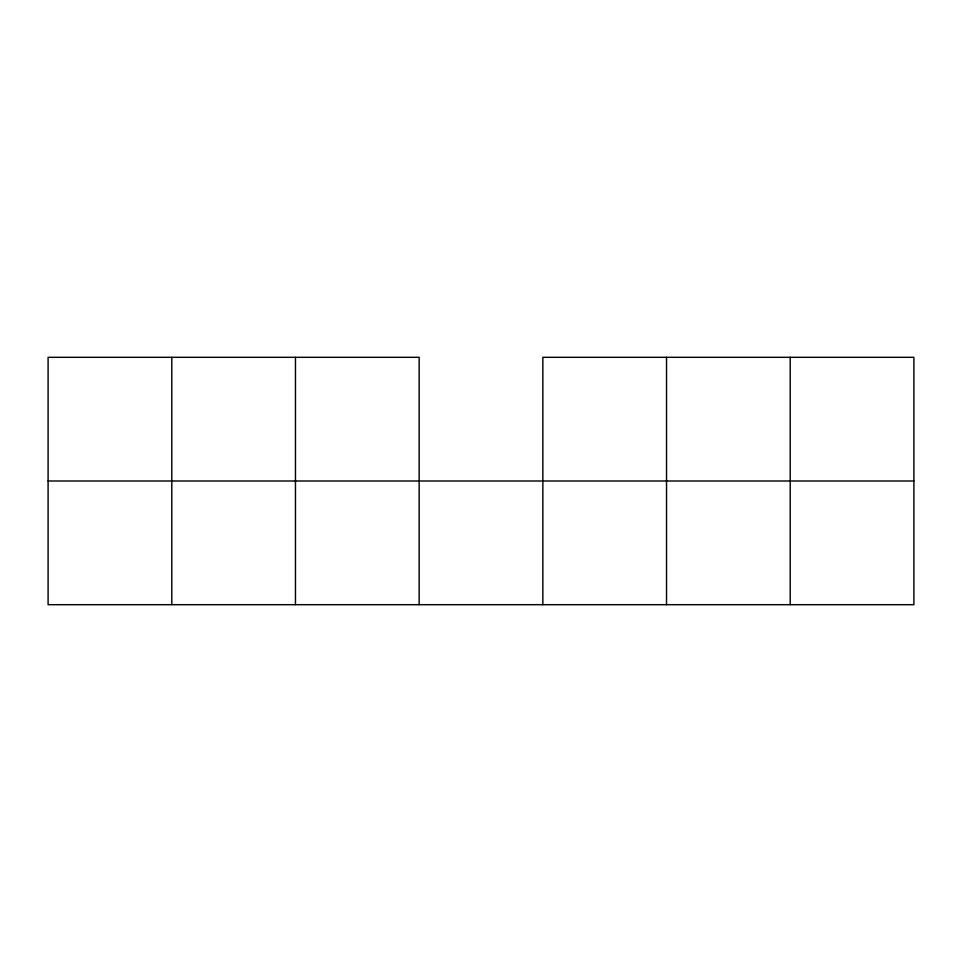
<?xml version="1.0" encoding="UTF-8"?>
<svg xmlns="http://www.w3.org/2000/svg" width="962" height="962" viewBox="0 0 962 962"><rect width="100%" height="100%" fill="white"/><g stroke="black" fill="none" stroke-linecap="round" stroke-linejoin="round"><path stroke-width="1.44" d="M48.1 481L913.9 481M790.211 357.311L790.211 604.689M666.534 357.311L666.534 604.689M542.845 604.689L542.845 357.311L913.9 357.311L913.9 604.689L48.1 604.689L48.1 357.311L419.155 357.311L419.155 604.689M295.466 357.311L295.466 604.689M171.789 357.311L171.789 604.689"/></g></svg>
